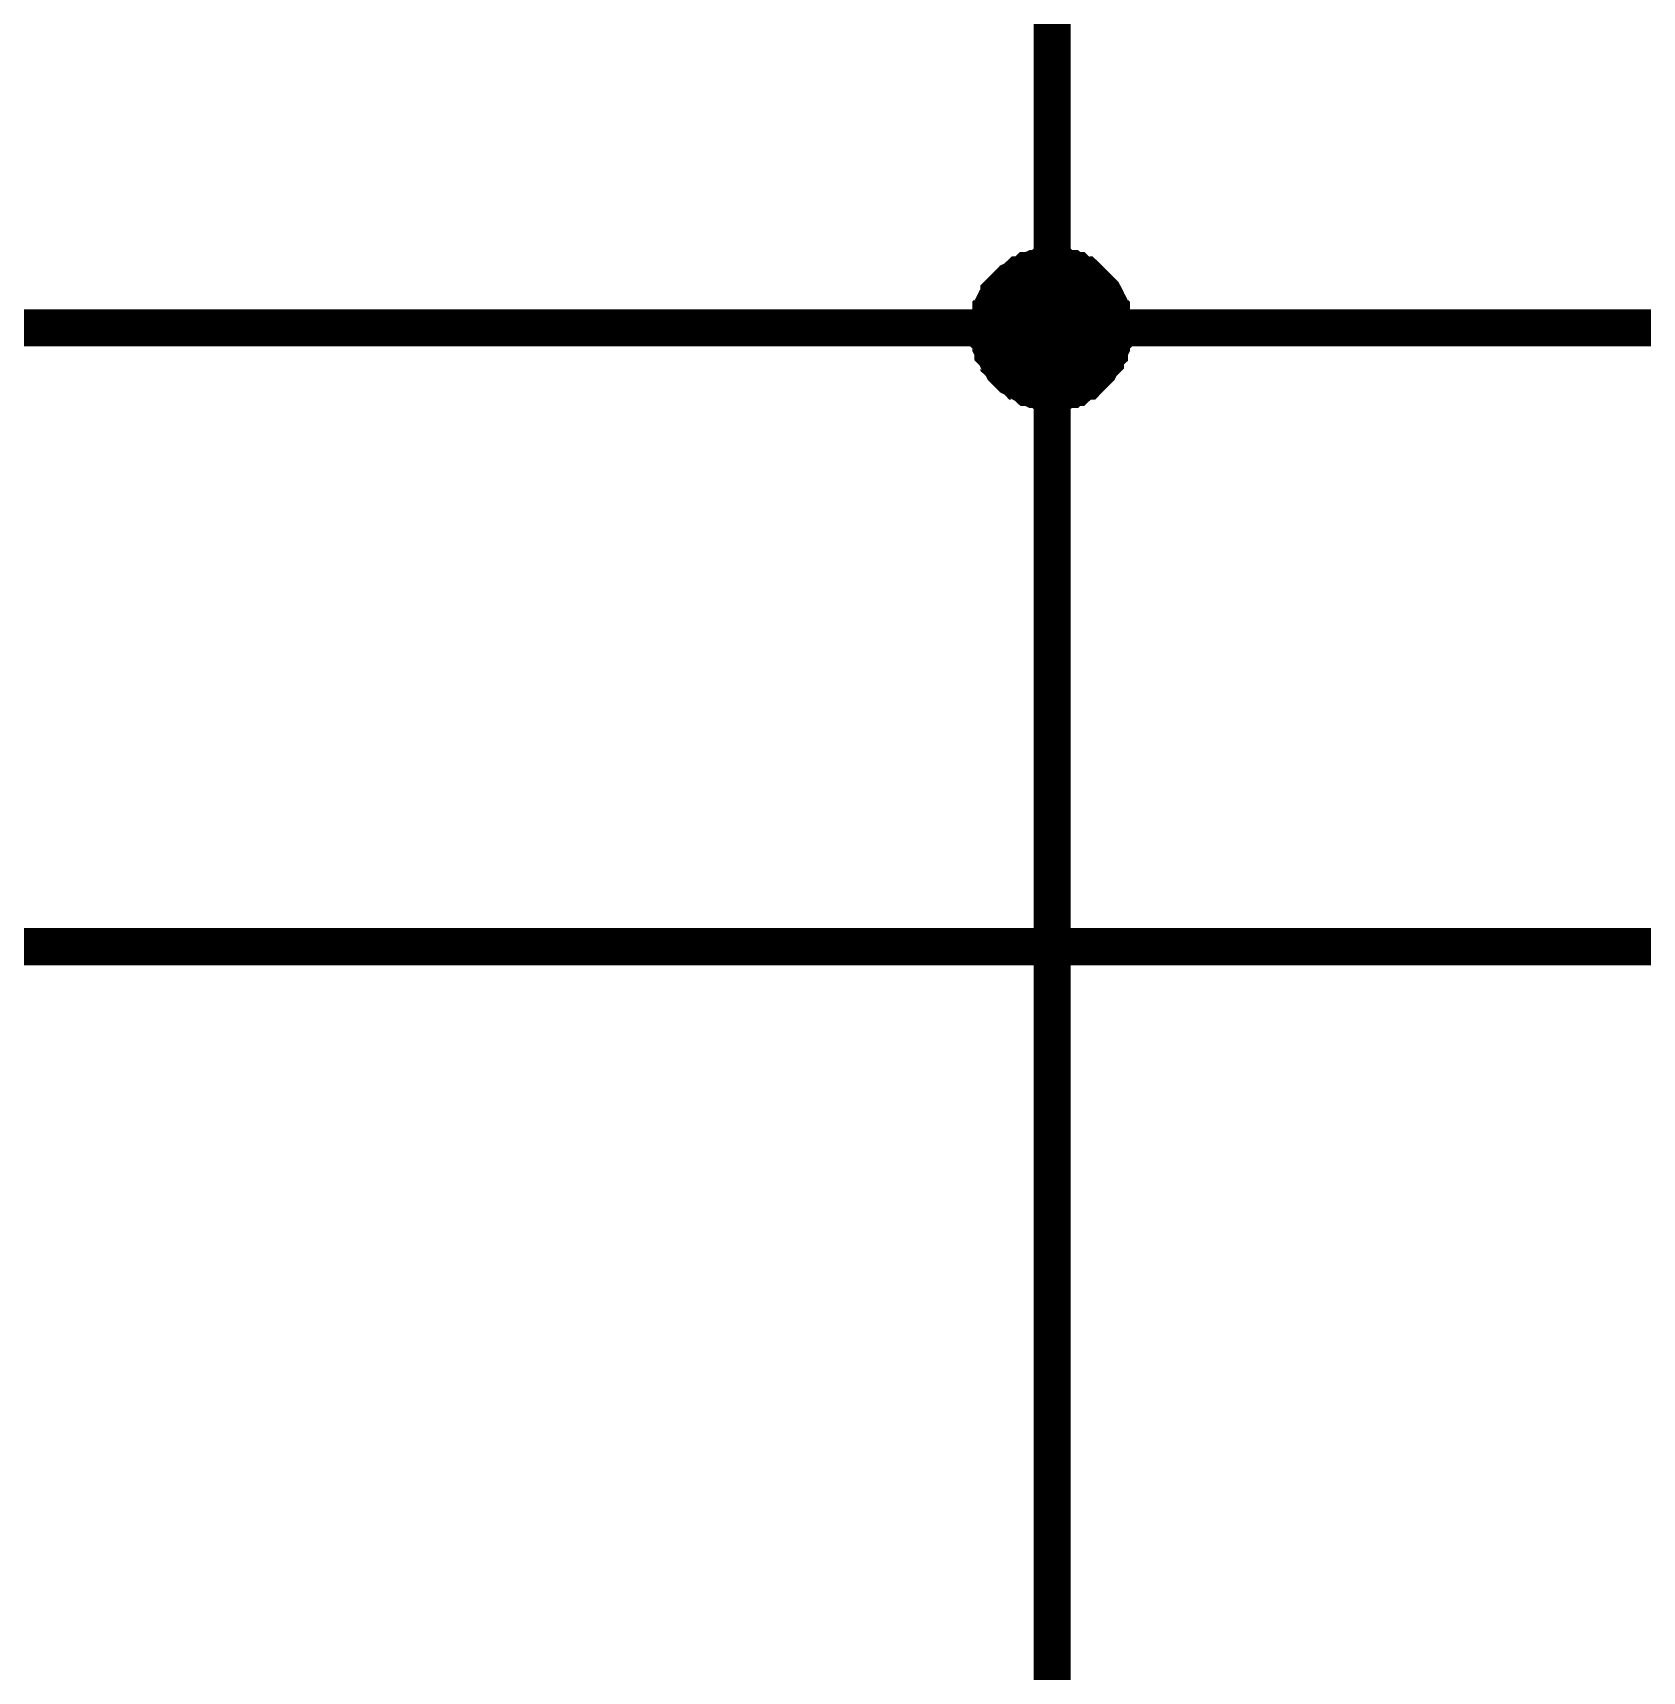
# Model space of a CAD drawing. Header units: millimetres. Extents: x -2024 to 917, y -725 to 13.
# Drawn here: x 393.88 to 406.88, y -167.14 to -153.9 of the extents above; entities that cross this region are included whole.
import ezdxf

# ---------------------------------------------------------------- set-up
doc = ezdxf.new("R2010")
doc.units = ezdxf.units.MM
doc.layers.add('Sheet', color=255, linetype='Continuous')

msp = doc.modelspace()

# ---------------------------------------------------------------- linework, layer by layer
at = {"layer": 'Sheet'}
for points, const_width in [([(389.619, -146.296), (389.619, -156.281), (402.115, -156.281), (402.115, -146.296)], 0.3), ([(401.602, -156.281), (401.602, -156.265), (401.602, -156.231), (401.602, -156.215), (401.619, -156.182), (401.619, -156.165), (401.619, -156.132), (401.636, -156.116), (401.636, -156.099), (401.652, -156.066), (401.669, -156.049), (401.685, -156.033), (401.685, -156), (401.702, -155.983), (401.718, -155.967), (401.735, -155.95), (401.751, -155.933), (401.768, -155.917), (401.784, -155.9), (401.818, -155.884), (401.834, -155.867), (401.851, -155.851), (401.867, -155.851), (401.9, -155.834), (401.917, -155.817), (401.933, -155.817), (401.967, -155.801), (401.983, -155.801), (402.016, -155.801), (402.033, -155.784), (402.066, -155.784), (402.082, -155.784), (402.115, -155.784)], 0.3), ([(401.602, -156.281), (401.602, -156.265), (401.602, -156.231), (401.602, -156.215), (401.619, -156.182), (401.619, -156.165), (401.619, -156.132), (401.636, -156.116), (401.636, -156.099), (401.652, -156.066), (401.669, -156.049), (401.685, -156.033), (401.685, -156), (401.702, -155.983), (401.718, -155.967), (401.735, -155.95), (401.751, -155.933), (401.768, -155.917), (401.784, -155.9), (401.818, -155.884), (401.834, -155.867), (401.851, -155.851), (401.867, -155.851), (401.9, -155.834), (401.917, -155.817), (401.933, -155.817), (401.967, -155.801), (401.983, -155.801), (402.016, -155.801), (402.033, -155.784), (402.066, -155.784), (402.082, -155.784), (402.115, -155.784)], 0.3), ([(401.602, -156.281), (401.602, -156.265), (401.602, -156.231), (401.602, -156.215), (401.619, -156.182), (401.619, -156.165), (401.619, -156.132), (401.636, -156.116), (401.636, -156.099), (401.652, -156.066), (401.669, -156.049), (401.685, -156.033), (401.685, -156), (401.702, -155.983), (401.718, -155.967), (401.735, -155.95), (401.751, -155.933), (401.768, -155.917), (401.784, -155.9), (401.818, -155.884), (401.834, -155.867), (401.851, -155.851), (401.867, -155.851), (401.9, -155.834), (401.917, -155.817), (401.933, -155.817), (401.967, -155.801), (401.983, -155.801), (402.016, -155.801), (402.033, -155.784), (402.066, -155.784), (402.082, -155.784), (402.115, -155.784)], 0.3), ([(401.602, -156.281), (401.602, -156.265), (401.602, -156.231), (401.602, -156.215), (401.619, -156.182), (401.619, -156.165), (401.619, -156.132), (401.636, -156.116), (401.636, -156.099), (401.652, -156.066), (401.669, -156.049), (401.685, -156.033), (401.685, -156), (401.702, -155.983), (401.718, -155.967), (401.735, -155.95), (401.751, -155.933), (401.768, -155.917), (401.784, -155.9), (401.818, -155.884), (401.834, -155.867), (401.851, -155.851), (401.867, -155.851), (401.9, -155.834), (401.917, -155.817), (401.933, -155.817), (401.967, -155.801), (401.983, -155.801), (402.016, -155.801), (402.033, -155.784), (402.066, -155.784), (402.082, -155.784), (402.115, -155.784)], 0.3), ([(401.602, -156.281), (401.602, -156.265), (401.602, -156.231), (401.602, -156.215), (401.619, -156.182), (401.619, -156.165), (401.619, -156.132), (401.636, -156.116), (401.636, -156.099), (401.652, -156.066), (401.669, -156.049), (401.685, -156.033), (401.685, -156), (401.702, -155.983), (401.718, -155.967), (401.735, -155.95), (401.751, -155.933), (401.768, -155.917), (401.784, -155.9), (401.818, -155.884), (401.834, -155.867), (401.851, -155.851), (401.867, -155.851), (401.9, -155.834), (401.917, -155.817), (401.933, -155.817), (401.967, -155.801), (401.983, -155.801), (402.016, -155.801), (402.033, -155.784), (402.066, -155.784), (402.082, -155.784), (402.115, -155.784)], 0.3), ([(401.602, -156.281), (401.602, -156.265), (401.602, -156.231), (401.602, -156.215), (401.619, -156.182), (401.619, -156.165), (401.619, -156.132), (401.636, -156.116), (401.636, -156.099), (401.652, -156.066), (401.669, -156.049), (401.685, -156.033), (401.685, -156), (401.702, -155.983), (401.718, -155.967), (401.735, -155.95), (401.751, -155.933), (401.768, -155.917), (401.784, -155.9), (401.818, -155.884), (401.834, -155.867), (401.851, -155.851), (401.867, -155.851), (401.9, -155.834), (401.917, -155.817), (401.933, -155.817), (401.967, -155.801), (401.983, -155.801), (402.016, -155.801), (402.033, -155.784), (402.066, -155.784), (402.082, -155.784), (402.115, -155.784)], 0.3), ([(401.602, -156.281), (401.602, -156.265), (401.602, -156.231), (401.602, -156.215), (401.619, -156.182), (401.619, -156.165), (401.619, -156.132), (401.636, -156.116), (401.636, -156.099), (401.652, -156.066), (401.669, -156.049), (401.685, -156.033), (401.685, -156), (401.702, -155.983), (401.718, -155.967), (401.735, -155.95), (401.751, -155.933), (401.768, -155.917), (401.784, -155.9), (401.818, -155.884), (401.834, -155.867), (401.851, -155.851), (401.867, -155.851), (401.9, -155.834), (401.917, -155.817), (401.933, -155.817), (401.967, -155.801), (401.983, -155.801), (402.016, -155.801), (402.033, -155.784), (402.066, -155.784), (402.082, -155.784), (402.115, -155.784)], 0.0991), ([(401.602, -156.281), (401.602, -156.265), (401.602, -156.231), (401.602, -156.215), (401.619, -156.182), (401.619, -156.165), (401.619, -156.132), (401.636, -156.116), (401.636, -156.099), (401.652, -156.066), (401.669, -156.049), (401.685, -156.033), (401.685, -156), (401.702, -155.983), (401.718, -155.967), (401.735, -155.95), (401.751, -155.933), (401.768, -155.917), (401.784, -155.9), (401.818, -155.884), (401.834, -155.867), (401.851, -155.851), (401.867, -155.851), (401.9, -155.834), (401.917, -155.817), (401.933, -155.817), (401.967, -155.801), (401.983, -155.801), (402.016, -155.801), (402.033, -155.784), (402.066, -155.784), (402.082, -155.784), (402.115, -155.784)], 0.0991), ([(401.602, -156.281), (401.602, -156.265), (401.602, -156.231), (401.602, -156.215), (401.619, -156.182), (401.619, -156.165), (401.619, -156.132), (401.636, -156.116), (401.636, -156.099), (401.652, -156.066), (401.669, -156.049), (401.685, -156.033), (401.685, -156), (401.702, -155.983), (401.718, -155.967), (401.735, -155.95), (401.751, -155.933), (401.768, -155.917), (401.784, -155.9), (401.818, -155.884), (401.834, -155.867), (401.851, -155.851), (401.867, -155.851), (401.9, -155.834), (401.917, -155.817), (401.933, -155.817), (401.967, -155.801), (401.983, -155.801), (402.016, -155.801), (402.033, -155.784), (402.066, -155.784), (402.082, -155.784), (402.115, -155.784)], 0.0991), ([(401.602, -156.281), (401.602, -156.265), (401.602, -156.231), (401.602, -156.215), (401.619, -156.182), (401.619, -156.165), (401.619, -156.132), (401.636, -156.116), (401.636, -156.099), (401.652, -156.066), (401.669, -156.049), (401.685, -156.033), (401.685, -156), (401.702, -155.983), (401.718, -155.967), (401.735, -155.95), (401.751, -155.933), (401.768, -155.917), (401.784, -155.9), (401.818, -155.884), (401.834, -155.867), (401.851, -155.851), (401.867, -155.851), (401.9, -155.834), (401.917, -155.817), (401.933, -155.817), (401.967, -155.801), (401.983, -155.801), (402.016, -155.801), (402.033, -155.784), (402.066, -155.784), (402.082, -155.784), (402.115, -155.784)], 0.0991), ([(401.602, -156.281), (401.602, -156.265), (401.602, -156.231), (401.602, -156.215), (401.619, -156.182), (401.619, -156.165), (401.619, -156.132), (401.636, -156.116), (401.636, -156.099), (401.652, -156.066), (401.669, -156.049), (401.685, -156.033), (401.685, -156), (401.702, -155.983), (401.718, -155.967), (401.735, -155.95), (401.751, -155.933), (401.768, -155.917), (401.784, -155.9), (401.818, -155.884), (401.834, -155.867), (401.851, -155.851), (401.867, -155.851), (401.9, -155.834), (401.917, -155.817), (401.933, -155.817), (401.967, -155.801), (401.983, -155.801), (402.016, -155.801), (402.033, -155.784), (402.066, -155.784), (402.082, -155.784), (402.115, -155.784)], 0.0991), ([(401.602, -156.281), (401.602, -156.265), (401.602, -156.231), (401.602, -156.215), (401.619, -156.182), (401.619, -156.165), (401.619, -156.132), (401.636, -156.116), (401.636, -156.099), (401.652, -156.066), (401.669, -156.049), (401.685, -156.033), (401.685, -156), (401.702, -155.983), (401.718, -155.967), (401.735, -155.95), (401.751, -155.933), (401.768, -155.917), (401.784, -155.9), (401.818, -155.884), (401.834, -155.867), (401.851, -155.851), (401.867, -155.851), (401.9, -155.834), (401.917, -155.817), (401.933, -155.817), (401.967, -155.801), (401.983, -155.801), (402.016, -155.801), (402.033, -155.784), (402.066, -155.784), (402.082, -155.784), (402.115, -155.784)], 0.0991), ([(402.115, -155.784), (402.115, -155.784)], 0.3), ([(402.115, -155.784), (402.149, -155.784), (402.165, -155.784), (402.198, -155.784), (402.215, -155.801), (402.248, -155.801), (402.264, -155.801), (402.281, -155.817), (402.314, -155.817), (402.331, -155.834), (402.347, -155.851), (402.38, -155.851), (402.397, -155.867), (402.413, -155.884), (402.43, -155.9), (402.447, -155.917), (402.463, -155.933), (402.48, -155.95), (402.496, -155.967), (402.513, -155.983), (402.529, -156), (402.546, -156.033), (402.546, -156.049), (402.562, -156.066), (402.579, -156.099), (402.579, -156.116), (402.595, -156.132), (402.595, -156.165), (402.595, -156.182), (402.612, -156.215), (402.612, -156.231), (402.612, -156.265), (402.612, -156.281)], 0.3), ([(402.115, -155.784), (402.115, -155.784)], 0.3), ([(402.115, -155.784), (402.149, -155.784), (402.165, -155.784), (402.198, -155.784), (402.215, -155.801), (402.248, -155.801), (402.264, -155.801), (402.281, -155.817), (402.314, -155.817), (402.331, -155.834), (402.347, -155.851), (402.38, -155.851), (402.397, -155.867), (402.413, -155.884), (402.43, -155.9), (402.447, -155.917), (402.463, -155.933), (402.48, -155.95), (402.496, -155.967), (402.513, -155.983), (402.529, -156), (402.546, -156.033), (402.546, -156.049), (402.562, -156.066), (402.579, -156.099), (402.579, -156.116), (402.595, -156.132), (402.595, -156.165), (402.595, -156.182), (402.612, -156.215), (402.612, -156.231), (402.612, -156.265), (402.612, -156.281)], 0.3), ([(402.115, -155.784), (402.115, -155.784)], 0.3), ([(402.115, -155.784), (402.149, -155.784), (402.165, -155.784), (402.198, -155.784), (402.215, -155.801), (402.248, -155.801), (402.264, -155.801), (402.281, -155.817), (402.314, -155.817), (402.331, -155.834), (402.347, -155.851), (402.38, -155.851), (402.397, -155.867), (402.413, -155.884), (402.43, -155.9), (402.447, -155.917), (402.463, -155.933), (402.48, -155.95), (402.496, -155.967), (402.513, -155.983), (402.529, -156), (402.546, -156.033), (402.546, -156.049), (402.562, -156.066), (402.579, -156.099), (402.579, -156.116), (402.595, -156.132), (402.595, -156.165), (402.595, -156.182), (402.612, -156.215), (402.612, -156.231), (402.612, -156.265), (402.612, -156.281)], 0.3), ([(402.115, -155.784), (402.115, -155.784)], 0.3), ([(402.115, -155.784), (402.149, -155.784), (402.165, -155.784), (402.198, -155.784), (402.215, -155.801), (402.248, -155.801), (402.264, -155.801), (402.281, -155.817), (402.314, -155.817), (402.331, -155.834), (402.347, -155.851), (402.38, -155.851), (402.397, -155.867), (402.413, -155.884), (402.43, -155.9), (402.447, -155.917), (402.463, -155.933), (402.48, -155.95), (402.496, -155.967), (402.513, -155.983), (402.529, -156), (402.546, -156.033), (402.546, -156.049), (402.562, -156.066), (402.579, -156.099), (402.579, -156.116), (402.595, -156.132), (402.595, -156.165), (402.595, -156.182), (402.612, -156.215), (402.612, -156.231), (402.612, -156.265), (402.612, -156.281)], 0.3), ([(402.115, -155.784), (402.115, -155.784)], 0.3), ([(402.115, -155.784), (402.149, -155.784), (402.165, -155.784), (402.198, -155.784), (402.215, -155.801), (402.248, -155.801), (402.264, -155.801), (402.281, -155.817), (402.314, -155.817), (402.331, -155.834), (402.347, -155.851), (402.38, -155.851), (402.397, -155.867), (402.413, -155.884), (402.43, -155.9), (402.447, -155.917), (402.463, -155.933), (402.48, -155.95), (402.496, -155.967), (402.513, -155.983), (402.529, -156), (402.546, -156.033), (402.546, -156.049), (402.562, -156.066), (402.579, -156.099), (402.579, -156.116), (402.595, -156.132), (402.595, -156.165), (402.595, -156.182), (402.612, -156.215), (402.612, -156.231), (402.612, -156.265), (402.612, -156.281)], 0.3), ([(402.115, -155.784), (402.115, -155.784)], 0.3), ([(402.115, -155.784), (402.149, -155.784), (402.165, -155.784), (402.198, -155.784), (402.215, -155.801), (402.248, -155.801), (402.264, -155.801), (402.281, -155.817), (402.314, -155.817), (402.331, -155.834), (402.347, -155.851), (402.38, -155.851), (402.397, -155.867), (402.413, -155.884), (402.43, -155.9), (402.447, -155.917), (402.463, -155.933), (402.48, -155.95), (402.496, -155.967), (402.513, -155.983), (402.529, -156), (402.546, -156.033), (402.546, -156.049), (402.562, -156.066), (402.579, -156.099), (402.579, -156.116), (402.595, -156.132), (402.595, -156.165), (402.595, -156.182), (402.612, -156.215), (402.612, -156.231), (402.612, -156.265), (402.612, -156.281)], 0.3), ([(402.115, -155.784), (402.115, -155.784)], 0.0991), ([(402.115, -155.784), (402.149, -155.784), (402.165, -155.784), (402.198, -155.784), (402.215, -155.801), (402.248, -155.801), (402.264, -155.801), (402.281, -155.817), (402.314, -155.817), (402.331, -155.834), (402.347, -155.851), (402.38, -155.851), (402.397, -155.867), (402.413, -155.884), (402.43, -155.9), (402.447, -155.917), (402.463, -155.933), (402.48, -155.95), (402.496, -155.967), (402.513, -155.983), (402.529, -156), (402.546, -156.033), (402.546, -156.049), (402.562, -156.066), (402.579, -156.099), (402.579, -156.116), (402.595, -156.132), (402.595, -156.165), (402.595, -156.182), (402.612, -156.215), (402.612, -156.231), (402.612, -156.265), (402.612, -156.281)], 0.0991), ([(402.115, -155.784), (402.115, -155.784)], 0.0991), ([(402.115, -155.784), (402.149, -155.784), (402.165, -155.784), (402.198, -155.784), (402.215, -155.801), (402.248, -155.801), (402.264, -155.801), (402.281, -155.817), (402.314, -155.817), (402.331, -155.834), (402.347, -155.851), (402.38, -155.851), (402.397, -155.867), (402.413, -155.884), (402.43, -155.9), (402.447, -155.917), (402.463, -155.933), (402.48, -155.95), (402.496, -155.967), (402.513, -155.983), (402.529, -156), (402.546, -156.033), (402.546, -156.049), (402.562, -156.066), (402.579, -156.099), (402.579, -156.116), (402.595, -156.132), (402.595, -156.165), (402.595, -156.182), (402.612, -156.215), (402.612, -156.231), (402.612, -156.265), (402.612, -156.281)], 0.0991), ([(402.115, -155.784), (402.115, -155.784)], 0.0991), ([(402.115, -155.784), (402.149, -155.784), (402.165, -155.784), (402.198, -155.784), (402.215, -155.801), (402.248, -155.801), (402.264, -155.801), (402.281, -155.817), (402.314, -155.817), (402.331, -155.834), (402.347, -155.851), (402.38, -155.851), (402.397, -155.867), (402.413, -155.884), (402.43, -155.9), (402.447, -155.917), (402.463, -155.933), (402.48, -155.95), (402.496, -155.967), (402.513, -155.983), (402.529, -156), (402.546, -156.033), (402.546, -156.049), (402.562, -156.066), (402.579, -156.099), (402.579, -156.116), (402.595, -156.132), (402.595, -156.165), (402.595, -156.182), (402.612, -156.215), (402.612, -156.231), (402.612, -156.265), (402.612, -156.281)], 0.0991), ([(402.115, -155.784), (402.115, -155.784)], 0.0991), ([(402.115, -155.784), (402.149, -155.784), (402.165, -155.784), (402.198, -155.784), (402.215, -155.801), (402.248, -155.801), (402.264, -155.801), (402.281, -155.817), (402.314, -155.817), (402.331, -155.834), (402.347, -155.851), (402.38, -155.851), (402.397, -155.867), (402.413, -155.884), (402.43, -155.9), (402.447, -155.917), (402.463, -155.933), (402.48, -155.95), (402.496, -155.967), (402.513, -155.983), (402.529, -156), (402.546, -156.033), (402.546, -156.049), (402.562, -156.066), (402.579, -156.099), (402.579, -156.116), (402.595, -156.132), (402.595, -156.165), (402.595, -156.182), (402.612, -156.215), (402.612, -156.231), (402.612, -156.265), (402.612, -156.281)], 0.0991), ([(402.115, -155.784), (402.115, -155.784)], 0.0991), ([(402.115, -155.784), (402.149, -155.784), (402.165, -155.784), (402.198, -155.784), (402.215, -155.801), (402.248, -155.801), (402.264, -155.801), (402.281, -155.817), (402.314, -155.817), (402.331, -155.834), (402.347, -155.851), (402.38, -155.851), (402.397, -155.867), (402.413, -155.884), (402.43, -155.9), (402.447, -155.917), (402.463, -155.933), (402.48, -155.95), (402.496, -155.967), (402.513, -155.983), (402.529, -156), (402.546, -156.033), (402.546, -156.049), (402.562, -156.066), (402.579, -156.099), (402.579, -156.116), (402.595, -156.132), (402.595, -156.165), (402.595, -156.182), (402.612, -156.215), (402.612, -156.231), (402.612, -156.265), (402.612, -156.281)], 0.0991), ([(402.115, -155.784), (402.115, -155.784)], 0.0991), ([(402.115, -155.784), (402.149, -155.784), (402.165, -155.784), (402.198, -155.784), (402.215, -155.801), (402.248, -155.801), (402.264, -155.801), (402.281, -155.817), (402.314, -155.817), (402.331, -155.834), (402.347, -155.851), (402.38, -155.851), (402.397, -155.867), (402.413, -155.884), (402.43, -155.9), (402.447, -155.917), (402.463, -155.933), (402.48, -155.95), (402.496, -155.967), (402.513, -155.983), (402.529, -156), (402.546, -156.033), (402.546, -156.049), (402.562, -156.066), (402.579, -156.099), (402.579, -156.116), (402.595, -156.132), (402.595, -156.165), (402.595, -156.182), (402.612, -156.215), (402.612, -156.231), (402.612, -156.265), (402.612, -156.281)], 0.0991), ([(402.115, -156.794), (402.082, -156.794), (402.066, -156.794), (402.033, -156.794), (402.016, -156.778), (401.983, -156.778), (401.967, -156.778), (401.933, -156.761), (401.917, -156.761), (401.9, -156.745), (401.867, -156.728), (401.851, -156.712), (401.834, -156.712), (401.818, -156.695), (401.784, -156.679), (401.768, -156.662), (401.751, -156.645), (401.735, -156.629), (401.718, -156.612), (401.702, -156.579), (401.685, -156.563), (401.685, -156.546), (401.669, -156.53), (401.652, -156.496), (401.636, -156.48), (401.636, -156.463), (401.619, -156.43), (401.619, -156.414), (401.619, -156.38), (401.602, -156.364), (401.602, -156.331), (401.602, -156.314), (401.602, -156.281)], 0.3), ([(401.602, -156.281), (401.602, -156.281)], 0.3), ([(402.115, -156.794), (402.082, -156.794), (402.066, -156.794), (402.033, -156.794), (402.016, -156.778), (401.983, -156.778), (401.967, -156.778), (401.933, -156.761), (401.917, -156.761), (401.9, -156.745), (401.867, -156.728), (401.851, -156.712), (401.834, -156.712), (401.818, -156.695), (401.784, -156.679), (401.768, -156.662), (401.751, -156.645), (401.735, -156.629), (401.718, -156.612), (401.702, -156.579), (401.685, -156.563), (401.685, -156.546), (401.669, -156.53), (401.652, -156.496), (401.636, -156.48), (401.636, -156.463), (401.619, -156.43), (401.619, -156.414), (401.619, -156.38), (401.602, -156.364), (401.602, -156.331), (401.602, -156.314), (401.602, -156.281)], 0.3), ([(401.602, -156.281), (401.602, -156.281)], 0.3), ([(402.115, -156.794), (402.082, -156.794), (402.066, -156.794), (402.033, -156.794), (402.016, -156.778), (401.983, -156.778), (401.967, -156.778), (401.933, -156.761), (401.917, -156.761), (401.9, -156.745), (401.867, -156.728), (401.851, -156.712), (401.834, -156.712), (401.818, -156.695), (401.784, -156.679), (401.768, -156.662), (401.751, -156.645), (401.735, -156.629), (401.718, -156.612), (401.702, -156.579), (401.685, -156.563), (401.685, -156.546), (401.669, -156.53), (401.652, -156.496), (401.636, -156.48), (401.636, -156.463), (401.619, -156.43), (401.619, -156.414), (401.619, -156.38), (401.602, -156.364), (401.602, -156.331), (401.602, -156.314), (401.602, -156.281)], 0.3), ([(401.602, -156.281), (401.602, -156.281)], 0.3), ([(402.115, -156.794), (402.082, -156.794), (402.066, -156.794), (402.033, -156.794), (402.016, -156.778), (401.983, -156.778), (401.967, -156.778), (401.933, -156.761), (401.917, -156.761), (401.9, -156.745), (401.867, -156.728), (401.851, -156.712), (401.834, -156.712), (401.818, -156.695), (401.784, -156.679), (401.768, -156.662), (401.751, -156.645), (401.735, -156.629), (401.718, -156.612), (401.702, -156.579), (401.685, -156.563), (401.685, -156.546), (401.669, -156.53), (401.652, -156.496), (401.636, -156.48), (401.636, -156.463), (401.619, -156.43), (401.619, -156.414), (401.619, -156.38), (401.602, -156.364), (401.602, -156.331), (401.602, -156.314), (401.602, -156.281)], 0.3), ([(401.602, -156.281), (401.602, -156.281)], 0.3), ([(402.115, -156.794), (402.082, -156.794), (402.066, -156.794), (402.033, -156.794), (402.016, -156.778), (401.983, -156.778), (401.967, -156.778), (401.933, -156.761), (401.917, -156.761), (401.9, -156.745), (401.867, -156.728), (401.851, -156.712), (401.834, -156.712), (401.818, -156.695), (401.784, -156.679), (401.768, -156.662), (401.751, -156.645), (401.735, -156.629), (401.718, -156.612), (401.702, -156.579), (401.685, -156.563), (401.685, -156.546), (401.669, -156.53), (401.652, -156.496), (401.636, -156.48), (401.636, -156.463), (401.619, -156.43), (401.619, -156.414), (401.619, -156.38), (401.602, -156.364), (401.602, -156.331), (401.602, -156.314), (401.602, -156.281)], 0.3), ([(401.602, -156.281), (401.602, -156.281)], 0.3), ([(402.115, -156.794), (402.082, -156.794), (402.066, -156.794), (402.033, -156.794), (402.016, -156.778), (401.983, -156.778), (401.967, -156.778), (401.933, -156.761), (401.917, -156.761), (401.9, -156.745), (401.867, -156.728), (401.851, -156.712), (401.834, -156.712), (401.818, -156.695), (401.784, -156.679), (401.768, -156.662), (401.751, -156.645), (401.735, -156.629), (401.718, -156.612), (401.702, -156.579), (401.685, -156.563), (401.685, -156.546), (401.669, -156.53), (401.652, -156.496), (401.636, -156.48), (401.636, -156.463), (401.619, -156.43), (401.619, -156.414), (401.619, -156.38), (401.602, -156.364), (401.602, -156.331), (401.602, -156.314), (401.602, -156.281)], 0.3), ([(401.602, -156.281), (401.602, -156.281)], 0.3), ([(402.612, -156.281), (402.612, -156.314), (402.612, -156.331), (402.612, -156.364), (402.595, -156.38), (402.595, -156.414), (402.595, -156.43), (402.579, -156.463), (402.579, -156.48), (402.562, -156.496), (402.546, -156.53), (402.546, -156.546), (402.529, -156.563), (402.513, -156.579), (402.496, -156.612), (402.48, -156.629), (402.463, -156.645), (402.447, -156.662), (402.43, -156.679), (402.413, -156.695), (402.397, -156.712), (402.38, -156.712), (402.347, -156.728), (402.331, -156.745), (402.314, -156.761), (402.281, -156.761), (402.264, -156.778), (402.248, -156.778), (402.215, -156.778), (402.198, -156.794), (402.165, -156.794), (402.149, -156.794), (402.115, -156.794)], 0.3), ([(402.115, -156.281), (424.608, -156.281), (499.568, -156.281), (509.565, -156.281), (557.034, -156.281)], 0.3), ([(402.612, -156.281), (402.612, -156.314), (402.612, -156.331), (402.612, -156.364), (402.595, -156.38), (402.595, -156.414), (402.595, -156.43), (402.579, -156.463), (402.579, -156.48), (402.562, -156.496), (402.546, -156.53), (402.546, -156.546), (402.529, -156.563), (402.513, -156.579), (402.496, -156.612), (402.48, -156.629), (402.463, -156.645), (402.447, -156.662), (402.43, -156.679), (402.413, -156.695), (402.397, -156.712), (402.38, -156.712), (402.347, -156.728), (402.331, -156.745), (402.314, -156.761), (402.281, -156.761), (402.264, -156.778), (402.248, -156.778), (402.215, -156.778), (402.198, -156.794), (402.165, -156.794), (402.149, -156.794), (402.115, -156.794)], 0.3), ([(402.115, -166.283), (402.115, -156.281)], 0.3), ([(402.612, -156.281), (402.612, -156.314), (402.612, -156.331), (402.612, -156.364), (402.595, -156.38), (402.595, -156.414), (402.595, -156.43), (402.579, -156.463), (402.579, -156.48), (402.562, -156.496), (402.546, -156.53), (402.546, -156.546), (402.529, -156.563), (402.513, -156.579), (402.496, -156.612), (402.48, -156.629), (402.463, -156.645), (402.447, -156.662), (402.43, -156.679), (402.413, -156.695), (402.397, -156.712), (402.38, -156.712), (402.347, -156.728), (402.331, -156.745), (402.314, -156.761), (402.281, -156.761), (402.264, -156.778), (402.248, -156.778), (402.215, -156.778), (402.198, -156.794), (402.165, -156.794), (402.149, -156.794), (402.115, -156.794)], 0.3), ([(402.612, -156.281), (402.612, -156.314), (402.612, -156.331), (402.612, -156.364), (402.595, -156.38), (402.595, -156.414), (402.595, -156.43), (402.579, -156.463), (402.579, -156.48), (402.562, -156.496), (402.546, -156.53), (402.546, -156.546), (402.529, -156.563), (402.513, -156.579), (402.496, -156.612), (402.48, -156.629), (402.463, -156.645), (402.447, -156.662), (402.43, -156.679), (402.413, -156.695), (402.397, -156.712), (402.38, -156.712), (402.347, -156.728), (402.331, -156.745), (402.314, -156.761), (402.281, -156.761), (402.264, -156.778), (402.248, -156.778), (402.215, -156.778), (402.198, -156.794), (402.165, -156.794), (402.149, -156.794), (402.115, -156.794)], 0.3), ([(402.612, -156.281), (402.612, -156.314), (402.612, -156.331), (402.612, -156.364), (402.595, -156.38), (402.595, -156.414), (402.595, -156.43), (402.579, -156.463), (402.579, -156.48), (402.562, -156.496), (402.546, -156.53), (402.546, -156.546), (402.529, -156.563), (402.513, -156.579), (402.496, -156.612), (402.48, -156.629), (402.463, -156.645), (402.447, -156.662), (402.43, -156.679), (402.413, -156.695), (402.397, -156.712), (402.38, -156.712), (402.347, -156.728), (402.331, -156.745), (402.314, -156.761), (402.281, -156.761), (402.264, -156.778), (402.248, -156.778), (402.215, -156.778), (402.198, -156.794), (402.165, -156.794), (402.149, -156.794), (402.115, -156.794)], 0.3), ([(402.612, -156.281), (402.612, -156.314), (402.612, -156.331), (402.612, -156.364), (402.595, -156.38), (402.595, -156.414), (402.595, -156.43), (402.579, -156.463), (402.579, -156.48), (402.562, -156.496), (402.546, -156.53), (402.546, -156.546), (402.529, -156.563), (402.513, -156.579), (402.496, -156.612), (402.48, -156.629), (402.463, -156.645), (402.447, -156.662), (402.43, -156.679), (402.413, -156.695), (402.397, -156.712), (402.38, -156.712), (402.347, -156.728), (402.331, -156.745), (402.314, -156.761), (402.281, -156.761), (402.264, -156.778), (402.248, -156.778), (402.215, -156.778), (402.198, -156.794), (402.165, -156.794), (402.149, -156.794), (402.115, -156.794)], 0.3), ([(402.612, -156.281), (402.612, -156.281), (402.612, -156.281), (402.612, -156.281), (402.612, -156.281), (402.612, -156.281), (402.612, -156.281), (402.612, -156.281), (402.612, -156.281), (402.612, -156.281), (402.612, -156.281), (402.612, -156.281), (402.612, -156.281), (402.612, -156.281), (402.612, -156.281), (402.612, -156.281), (402.612, -156.281), (402.612, -156.281), (402.612, -156.281), (402.612, -156.281), (402.612, -156.281), (402.612, -156.281), (402.612, -156.281), (402.612, -156.281), (402.612, -156.281), (402.612, -156.281), (402.612, -156.281), (402.612, -156.281), (402.612, -156.281), (402.612, -156.281), (402.612, -156.281), (402.612, -156.281), (402.612, -156.281)], 0.3), ([(402.612, -156.281), (402.612, -156.281)], 0.3), ([(402.612, -156.281), (402.612, -156.281), (402.612, -156.281), (402.612, -156.281), (402.612, -156.281), (402.612, -156.281), (402.612, -156.281), (402.612, -156.281), (402.612, -156.281), (402.612, -156.281), (402.612, -156.281), (402.612, -156.281), (402.612, -156.281), (402.612, -156.281), (402.612, -156.281), (402.612, -156.281), (402.612, -156.281), (402.612, -156.281), (402.612, -156.281), (402.612, -156.281), (402.612, -156.281), (402.612, -156.281), (402.612, -156.281), (402.612, -156.281), (402.612, -156.281), (402.612, -156.281), (402.612, -156.281), (402.612, -156.281), (402.612, -156.281), (402.612, -156.281), (402.612, -156.281), (402.612, -156.281), (402.612, -156.281)], 0.3), ([(402.612, -156.281), (402.612, -156.281)], 0.3), ([(402.612, -156.281), (402.612, -156.281), (402.612, -156.281), (402.612, -156.281), (402.612, -156.281), (402.612, -156.281), (402.612, -156.281), (402.612, -156.281), (402.612, -156.281), (402.612, -156.281), (402.612, -156.281), (402.612, -156.281), (402.612, -156.281), (402.612, -156.281), (402.612, -156.281), (402.612, -156.281), (402.612, -156.281), (402.612, -156.281), (402.612, -156.281), (402.612, -156.281), (402.612, -156.281), (402.612, -156.281), (402.612, -156.281), (402.612, -156.281), (402.612, -156.281), (402.612, -156.281), (402.612, -156.281), (402.612, -156.281), (402.612, -156.281), (402.612, -156.281), (402.612, -156.281), (402.612, -156.281), (402.612, -156.281)], 0.3), ([(402.612, -156.281), (402.612, -156.281)], 0.3), ([(402.612, -156.281), (402.612, -156.281), (402.612, -156.281), (402.612, -156.281), (402.612, -156.281), (402.612, -156.281), (402.612, -156.281), (402.612, -156.281), (402.612, -156.281), (402.612, -156.281), (402.612, -156.281), (402.612, -156.281), (402.612, -156.281), (402.612, -156.281), (402.612, -156.281), (402.612, -156.281), (402.612, -156.281), (402.612, -156.281), (402.612, -156.281), (402.612, -156.281), (402.612, -156.281), (402.612, -156.281), (402.612, -156.281), (402.612, -156.281), (402.612, -156.281), (402.612, -156.281), (402.612, -156.281), (402.612, -156.281), (402.612, -156.281), (402.612, -156.281), (402.612, -156.281), (402.612, -156.281), (402.612, -156.281)], 0.3), ([(402.612, -156.281), (402.612, -156.281)], 0.3), ([(402.612, -156.281), (402.612, -156.281), (402.612, -156.281), (402.612, -156.281), (402.612, -156.281), (402.612, -156.281), (402.612, -156.281), (402.612, -156.281), (402.612, -156.281), (402.612, -156.281), (402.612, -156.281), (402.612, -156.281), (402.612, -156.281), (402.612, -156.281), (402.612, -156.281), (402.612, -156.281), (402.612, -156.281), (402.612, -156.281), (402.612, -156.281), (402.612, -156.281), (402.612, -156.281), (402.612, -156.281), (402.612, -156.281), (402.612, -156.281), (402.612, -156.281), (402.612, -156.281), (402.612, -156.281), (402.612, -156.281), (402.612, -156.281), (402.612, -156.281), (402.612, -156.281), (402.612, -156.281), (402.612, -156.281)], 0.3), ([(402.612, -156.281), (402.612, -156.281)], 0.3), ([(402.612, -156.281), (402.612, -156.281), (402.612, -156.281), (402.612, -156.281), (402.612, -156.281), (402.612, -156.281), (402.612, -156.281), (402.612, -156.281), (402.612, -156.281), (402.612, -156.281), (402.612, -156.281), (402.612, -156.281), (402.612, -156.281), (402.612, -156.281), (402.612, -156.281), (402.612, -156.281), (402.612, -156.281), (402.612, -156.281), (402.612, -156.281), (402.612, -156.281), (402.612, -156.281), (402.612, -156.281), (402.612, -156.281), (402.612, -156.281), (402.612, -156.281), (402.612, -156.281), (402.612, -156.281), (402.612, -156.281), (402.612, -156.281), (402.612, -156.281), (402.612, -156.281), (402.612, -156.281), (402.612, -156.281)], 0.3), ([(402.612, -156.281), (402.612, -156.281)], 0.3), ([(402.115, -156.794), (402.082, -156.794), (402.066, -156.794), (402.033, -156.794), (402.016, -156.778), (401.983, -156.778), (401.967, -156.778), (401.933, -156.761), (401.917, -156.761), (401.9, -156.745), (401.867, -156.728), (401.851, -156.712), (401.834, -156.712), (401.818, -156.695), (401.784, -156.679), (401.768, -156.662), (401.751, -156.645), (401.735, -156.629), (401.718, -156.612), (401.702, -156.579), (401.685, -156.563), (401.685, -156.546), (401.669, -156.53), (401.652, -156.496), (401.636, -156.48), (401.636, -156.463), (401.619, -156.43), (401.619, -156.414), (401.619, -156.38), (401.602, -156.364), (401.602, -156.331), (401.602, -156.314), (401.602, -156.281)], 0.0991), ([(401.602, -156.281), (401.602, -156.281)], 0.0991), ([(402.115, -156.794), (402.082, -156.794), (402.066, -156.794), (402.033, -156.794), (402.016, -156.778), (401.983, -156.778), (401.967, -156.778), (401.933, -156.761), (401.917, -156.761), (401.9, -156.745), (401.867, -156.728), (401.851, -156.712), (401.834, -156.712), (401.818, -156.695), (401.784, -156.679), (401.768, -156.662), (401.751, -156.645), (401.735, -156.629), (401.718, -156.612), (401.702, -156.579), (401.685, -156.563), (401.685, -156.546), (401.669, -156.53), (401.652, -156.496), (401.636, -156.48), (401.636, -156.463), (401.619, -156.43), (401.619, -156.414), (401.619, -156.38), (401.602, -156.364), (401.602, -156.331), (401.602, -156.314), (401.602, -156.281)], 0.0991), ([(401.602, -156.281), (401.602, -156.281)], 0.0991), ([(402.115, -156.794), (402.082, -156.794), (402.066, -156.794), (402.033, -156.794), (402.016, -156.778), (401.983, -156.778), (401.967, -156.778), (401.933, -156.761), (401.917, -156.761), (401.9, -156.745), (401.867, -156.728), (401.851, -156.712), (401.834, -156.712), (401.818, -156.695), (401.784, -156.679), (401.768, -156.662), (401.751, -156.645), (401.735, -156.629), (401.718, -156.612), (401.702, -156.579), (401.685, -156.563), (401.685, -156.546), (401.669, -156.53), (401.652, -156.496), (401.636, -156.48), (401.636, -156.463), (401.619, -156.43), (401.619, -156.414), (401.619, -156.38), (401.602, -156.364), (401.602, -156.331), (401.602, -156.314), (401.602, -156.281)], 0.0991), ([(401.602, -156.281), (401.602, -156.281)], 0.0991), ([(402.115, -156.794), (402.082, -156.794), (402.066, -156.794), (402.033, -156.794), (402.016, -156.778), (401.983, -156.778), (401.967, -156.778), (401.933, -156.761), (401.917, -156.761), (401.9, -156.745), (401.867, -156.728), (401.851, -156.712), (401.834, -156.712), (401.818, -156.695), (401.784, -156.679), (401.768, -156.662), (401.751, -156.645), (401.735, -156.629), (401.718, -156.612), (401.702, -156.579), (401.685, -156.563), (401.685, -156.546), (401.669, -156.53), (401.652, -156.496), (401.636, -156.48), (401.636, -156.463), (401.619, -156.43), (401.619, -156.414), (401.619, -156.38), (401.602, -156.364), (401.602, -156.331), (401.602, -156.314), (401.602, -156.281)], 0.0991), ([(401.602, -156.281), (401.602, -156.281)], 0.0991), ([(402.115, -156.794), (402.082, -156.794), (402.066, -156.794), (402.033, -156.794), (402.016, -156.778), (401.983, -156.778), (401.967, -156.778), (401.933, -156.761), (401.917, -156.761), (401.9, -156.745), (401.867, -156.728), (401.851, -156.712), (401.834, -156.712), (401.818, -156.695), (401.784, -156.679), (401.768, -156.662), (401.751, -156.645), (401.735, -156.629), (401.718, -156.612), (401.702, -156.579), (401.685, -156.563), (401.685, -156.546), (401.669, -156.53), (401.652, -156.496), (401.636, -156.48), (401.636, -156.463), (401.619, -156.43), (401.619, -156.414), (401.619, -156.38), (401.602, -156.364), (401.602, -156.331), (401.602, -156.314), (401.602, -156.281)], 0.0991), ([(401.602, -156.281), (401.602, -156.281)], 0.0991), ([(402.115, -156.794), (402.082, -156.794), (402.066, -156.794), (402.033, -156.794), (402.016, -156.778), (401.983, -156.778), (401.967, -156.778), (401.933, -156.761), (401.917, -156.761), (401.9, -156.745), (401.867, -156.728), (401.851, -156.712), (401.834, -156.712), (401.818, -156.695), (401.784, -156.679), (401.768, -156.662), (401.751, -156.645), (401.735, -156.629), (401.718, -156.612), (401.702, -156.579), (401.685, -156.563), (401.685, -156.546), (401.669, -156.53), (401.652, -156.496), (401.636, -156.48), (401.636, -156.463), (401.619, -156.43), (401.619, -156.414), (401.619, -156.38), (401.602, -156.364), (401.602, -156.331), (401.602, -156.314), (401.602, -156.281)], 0.0991), ([(401.602, -156.281), (401.602, -156.281)], 0.0991), ([(402.612, -156.281), (402.612, -156.314), (402.612, -156.331), (402.612, -156.364), (402.595, -156.38), (402.595, -156.414), (402.595, -156.43), (402.579, -156.463), (402.579, -156.48), (402.562, -156.496), (402.546, -156.53), (402.546, -156.546), (402.529, -156.563), (402.513, -156.579), (402.496, -156.612), (402.48, -156.629), (402.463, -156.645), (402.447, -156.662), (402.43, -156.679), (402.413, -156.695), (402.397, -156.712), (402.38, -156.712), (402.347, -156.728), (402.331, -156.745), (402.314, -156.761), (402.281, -156.761), (402.264, -156.778), (402.248, -156.778), (402.215, -156.778), (402.198, -156.794), (402.165, -156.794), (402.149, -156.794), (402.115, -156.794)], 0.0991), ([(402.612, -156.281), (402.612, -156.314), (402.612, -156.331), (402.612, -156.364), (402.595, -156.38), (402.595, -156.414), (402.595, -156.43), (402.579, -156.463), (402.579, -156.48), (402.562, -156.496), (402.546, -156.53), (402.546, -156.546), (402.529, -156.563), (402.513, -156.579), (402.496, -156.612), (402.48, -156.629), (402.463, -156.645), (402.447, -156.662), (402.43, -156.679), (402.413, -156.695), (402.397, -156.712), (402.38, -156.712), (402.347, -156.728), (402.331, -156.745), (402.314, -156.761), (402.281, -156.761), (402.264, -156.778), (402.248, -156.778), (402.215, -156.778), (402.198, -156.794), (402.165, -156.794), (402.149, -156.794), (402.115, -156.794)], 0.0991), ([(402.612, -156.281), (402.612, -156.314), (402.612, -156.331), (402.612, -156.364), (402.595, -156.38), (402.595, -156.414), (402.595, -156.43), (402.579, -156.463), (402.579, -156.48), (402.562, -156.496), (402.546, -156.53), (402.546, -156.546), (402.529, -156.563), (402.513, -156.579), (402.496, -156.612), (402.48, -156.629), (402.463, -156.645), (402.447, -156.662), (402.43, -156.679), (402.413, -156.695), (402.397, -156.712), (402.38, -156.712), (402.347, -156.728), (402.331, -156.745), (402.314, -156.761), (402.281, -156.761), (402.264, -156.778), (402.248, -156.778), (402.215, -156.778), (402.198, -156.794), (402.165, -156.794), (402.149, -156.794), (402.115, -156.794)], 0.0991), ([(402.612, -156.281), (402.612, -156.314), (402.612, -156.331), (402.612, -156.364), (402.595, -156.38), (402.595, -156.414), (402.595, -156.43), (402.579, -156.463), (402.579, -156.48), (402.562, -156.496), (402.546, -156.53), (402.546, -156.546), (402.529, -156.563), (402.513, -156.579), (402.496, -156.612), (402.48, -156.629), (402.463, -156.645), (402.447, -156.662), (402.43, -156.679), (402.413, -156.695), (402.397, -156.712), (402.38, -156.712), (402.347, -156.728), (402.331, -156.745), (402.314, -156.761), (402.281, -156.761), (402.264, -156.778), (402.248, -156.778), (402.215, -156.778), (402.198, -156.794), (402.165, -156.794), (402.149, -156.794), (402.115, -156.794)], 0.0991), ([(402.612, -156.281), (402.612, -156.314), (402.612, -156.331), (402.612, -156.364), (402.595, -156.38), (402.595, -156.414), (402.595, -156.43), (402.579, -156.463), (402.579, -156.48), (402.562, -156.496), (402.546, -156.53), (402.546, -156.546), (402.529, -156.563), (402.513, -156.579), (402.496, -156.612), (402.48, -156.629), (402.463, -156.645), (402.447, -156.662), (402.43, -156.679), (402.413, -156.695), (402.397, -156.712), (402.38, -156.712), (402.347, -156.728), (402.331, -156.745), (402.314, -156.761), (402.281, -156.761), (402.264, -156.778), (402.248, -156.778), (402.215, -156.778), (402.198, -156.794), (402.165, -156.794), (402.149, -156.794), (402.115, -156.794)], 0.0991), ([(402.612, -156.281), (402.612, -156.314), (402.612, -156.331), (402.612, -156.364), (402.595, -156.38), (402.595, -156.414), (402.595, -156.43), (402.579, -156.463), (402.579, -156.48), (402.562, -156.496), (402.546, -156.53), (402.546, -156.546), (402.529, -156.563), (402.513, -156.579), (402.496, -156.612), (402.48, -156.629), (402.463, -156.645), (402.447, -156.662), (402.43, -156.679), (402.413, -156.695), (402.397, -156.712), (402.38, -156.712), (402.347, -156.728), (402.331, -156.745), (402.314, -156.761), (402.281, -156.761), (402.264, -156.778), (402.248, -156.778), (402.215, -156.778), (402.198, -156.794), (402.165, -156.794), (402.149, -156.794), (402.115, -156.794)], 0.0991), ([(402.612, -156.281), (402.612, -156.281), (402.612, -156.281), (402.612, -156.281), (402.612, -156.281), (402.612, -156.281), (402.612, -156.281), (402.612, -156.281), (402.612, -156.281), (402.612, -156.281), (402.612, -156.281), (402.612, -156.281), (402.612, -156.281), (402.612, -156.281), (402.612, -156.281), (402.612, -156.281), (402.612, -156.281), (402.612, -156.281), (402.612, -156.281), (402.612, -156.281), (402.612, -156.281), (402.612, -156.281), (402.612, -156.281), (402.612, -156.281), (402.612, -156.281), (402.612, -156.281), (402.612, -156.281), (402.612, -156.281), (402.612, -156.281), (402.612, -156.281), (402.612, -156.281), (402.612, -156.281), (402.612, -156.281)], 0.0991), ([(402.612, -156.281), (402.612, -156.281)], 0.0991), ([(402.612, -156.281), (402.612, -156.281), (402.612, -156.281), (402.612, -156.281), (402.612, -156.281), (402.612, -156.281), (402.612, -156.281), (402.612, -156.281), (402.612, -156.281), (402.612, -156.281), (402.612, -156.281), (402.612, -156.281), (402.612, -156.281), (402.612, -156.281), (402.612, -156.281), (402.612, -156.281), (402.612, -156.281), (402.612, -156.281), (402.612, -156.281), (402.612, -156.281), (402.612, -156.281), (402.612, -156.281), (402.612, -156.281), (402.612, -156.281), (402.612, -156.281), (402.612, -156.281), (402.612, -156.281), (402.612, -156.281), (402.612, -156.281), (402.612, -156.281), (402.612, -156.281), (402.612, -156.281), (402.612, -156.281)], 0.0991), ([(402.612, -156.281), (402.612, -156.281)], 0.0991), ([(402.612, -156.281), (402.612, -156.281), (402.612, -156.281), (402.612, -156.281), (402.612, -156.281), (402.612, -156.281), (402.612, -156.281), (402.612, -156.281), (402.612, -156.281), (402.612, -156.281), (402.612, -156.281), (402.612, -156.281), (402.612, -156.281), (402.612, -156.281), (402.612, -156.281), (402.612, -156.281), (402.612, -156.281), (402.612, -156.281), (402.612, -156.281), (402.612, -156.281), (402.612, -156.281), (402.612, -156.281), (402.612, -156.281), (402.612, -156.281), (402.612, -156.281), (402.612, -156.281), (402.612, -156.281), (402.612, -156.281), (402.612, -156.281), (402.612, -156.281), (402.612, -156.281), (402.612, -156.281), (402.612, -156.281)], 0.0991), ([(402.612, -156.281), (402.612, -156.281)], 0.0991), ([(402.612, -156.281), (402.612, -156.281), (402.612, -156.281), (402.612, -156.281), (402.612, -156.281), (402.612, -156.281), (402.612, -156.281), (402.612, -156.281), (402.612, -156.281), (402.612, -156.281), (402.612, -156.281), (402.612, -156.281), (402.612, -156.281), (402.612, -156.281), (402.612, -156.281), (402.612, -156.281), (402.612, -156.281), (402.612, -156.281), (402.612, -156.281), (402.612, -156.281), (402.612, -156.281), (402.612, -156.281), (402.612, -156.281), (402.612, -156.281), (402.612, -156.281), (402.612, -156.281), (402.612, -156.281), (402.612, -156.281), (402.612, -156.281), (402.612, -156.281), (402.612, -156.281), (402.612, -156.281), (402.612, -156.281)], 0.0991), ([(402.612, -156.281), (402.612, -156.281)], 0.0991), ([(402.612, -156.281), (402.612, -156.281), (402.612, -156.281), (402.612, -156.281), (402.612, -156.281), (402.612, -156.281), (402.612, -156.281), (402.612, -156.281), (402.612, -156.281), (402.612, -156.281), (402.612, -156.281), (402.612, -156.281), (402.612, -156.281), (402.612, -156.281), (402.612, -156.281), (402.612, -156.281), (402.612, -156.281), (402.612, -156.281), (402.612, -156.281), (402.612, -156.281), (402.612, -156.281), (402.612, -156.281), (402.612, -156.281), (402.612, -156.281), (402.612, -156.281), (402.612, -156.281), (402.612, -156.281), (402.612, -156.281), (402.612, -156.281), (402.612, -156.281), (402.612, -156.281), (402.612, -156.281), (402.612, -156.281)], 0.0991), ([(402.612, -156.281), (402.612, -156.281)], 0.0991), ([(402.612, -156.281), (402.612, -156.281), (402.612, -156.281), (402.612, -156.281), (402.612, -156.281), (402.612, -156.281), (402.612, -156.281), (402.612, -156.281), (402.612, -156.281), (402.612, -156.281), (402.612, -156.281), (402.612, -156.281), (402.612, -156.281), (402.612, -156.281), (402.612, -156.281), (402.612, -156.281), (402.612, -156.281), (402.612, -156.281), (402.612, -156.281), (402.612, -156.281), (402.612, -156.281), (402.612, -156.281), (402.612, -156.281), (402.612, -156.281), (402.612, -156.281), (402.612, -156.281), (402.612, -156.281), (402.612, -156.281), (402.612, -156.281), (402.612, -156.281), (402.612, -156.281), (402.612, -156.281), (402.612, -156.281)], 0.0991), ([(402.612, -156.281), (402.612, -156.281)], 0.0991), ([(337.136, -166.283), (337.136, -161.282), (412.112, -161.282), (432.089, -161.282), (452.083, -161.282), (479.575, -161.282), (557.034, -161.282)], 0.3), ([(402.115, -168.783), (402.115, -166.283)], 0.3)]:
    msp.add_lwpolyline(points, dxfattribs=dict(at, const_width=const_width))
at = {"layer": 'Sheet', "const_width": 0.508}
msp.add_lwpolyline([(401.835, -156.282, 1), (402.343, -156.282, 1)], format="xyb", close=True, dxfattribs=at)

doc.saveas('drawing.dxf')
